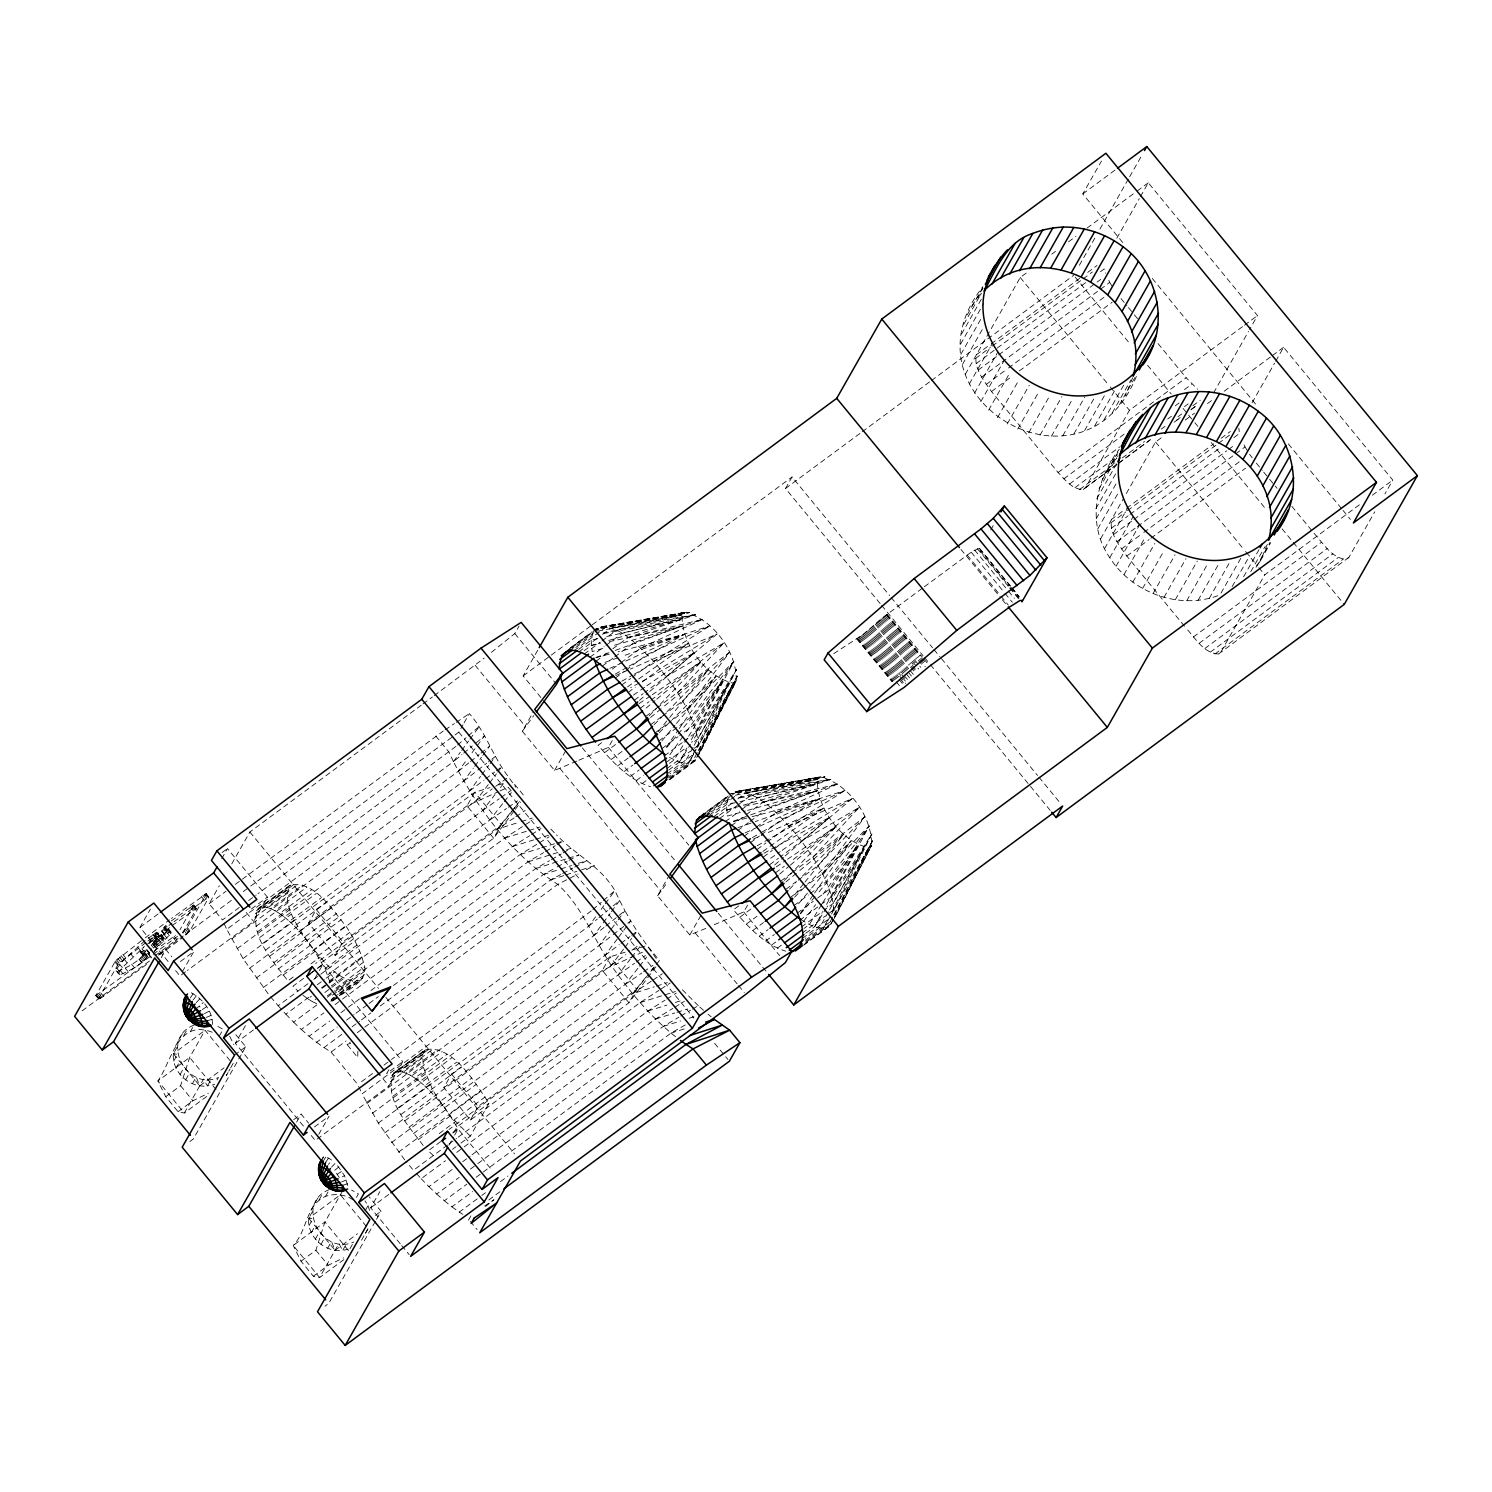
<?xml version="1.0" encoding="UTF-8"?>
<svg xmlns="http://www.w3.org/2000/svg" width="1492" height="1492" viewBox="0 0 1492 1492"><rect width="100%" height="100%" fill="white"/><g stroke="black" fill="none" stroke-linecap="round" stroke-linejoin="round"><path stroke-width="0.75" stroke-dasharray="5 3.75" d="M357.894 1051.245L357.726 1057.492L347.021 1044.475L350.228 1042.106M1136.382 376.432C1082.707 507.56 895.685 397.413 982.855 286.669M1217.77 595.737C1178.605 609.986 1131.943 592.492 1109.787 557.691C1086.418 524.27 1095.52 479.827 1119.242 449.26M293.215 976.98L287.881 980.915C273.26 961.24 247.97 934.682 258.135 908.759L290.157 885.073C314.681 880.317 331.97 909.523 345.79 925.898C353.268 937.125 360.001 949.136 363.395 962.284C370.445 979.349 351.291 987.853 339.934 995.723M361.288 979.927C339.393 985.186 323.149 959.487 310.168 945.406C299.743 928.36 280.198 905.737 290.157 885.073M423.187 1145.446C408.566 1125.751 383.276 1099.212 393.44 1073.289L425.462 1049.603C453.699 1044.866 475.183 1083.304 489.003 1103.259L470.316 1136.139L457.876 1145.352M470.316 1136.139L450.23 1115.997L433.034 1090.801L423.336 1067.246L422.646 1054.546L425.462 1049.603M571.865 647.808L593.201 632.011L591.13 640.18L592.175 651.538L605.621 647.733M212.368 1024.463C213.039 1011.166 201.998 998.111 190.491 992.404M697.361 747.529L737.365 676.062L698.517 754.691L736.265 680.762L733.318 683.205C705.399 676.771 681.247 643.313 682.068 614.853L685.033 612.41C712.952 618.844 737.085 652.302 736.265 680.762L699.133 754.243M831.529 914.055L872.671 840.593L833.804 919.203L871.57 845.293L868.605 847.736C840.686 841.302 816.553 807.843 817.374 779.383L820.32 776.94C848.239 783.375 872.391 816.833 871.57 845.293L835.464 916.741M1116.631 464.777L1083.229 489.488C1072.412 489.73 1064.915 479.585 1058.089 472.498L991.509 391.519C984.086 380.964 973.567 368.524 976.346 354.779L989.345 345.156M1184.499 626.23L1126.796 556.05C1119.373 545.494 1108.873 533.036 1111.652 519.291L1124.651 509.686M206.717 1096.452L184.318 1113.032L178.07 1111.726L165.724 1096.695L157.91 1080.917C172.102 1060.905 177.455 1018.458 212.517 1032.352M343.887 1259.602L319.605 1277.544L313.376 1276.257L301.011 1261.225L293.215 1245.447C307.296 1231.161 305.673 1204.958 325.517 1196.398C334.544 1193.227 344.932 1194.309 352.858 1199.736M140.099 952.064L146.235 949.845L148.883 953.071L143.474 955.645L140.099 952.064L144.37 946.152M142.747 955.309L147.037 949.397M145.06 940.594L124.246 959.3L116.898 968.289L116.078 970.732L117.29 971.553C127.23 967.599 143.829 958.983 146.235 949.845M164.549 934.738L161.64 931.381L165.743 925.394L168.409 928.639L164.306 934.626L170.573 931.978L170.927 933.526L156.846 947.756L154.329 951.989M156.343 948.446L153.676 945.219L168.633 929.068L161.64 931.381M1132.633 377.737L1125.378 395.79M1267.286 544.338L1260.684 560.321L1255.891 567.538L1270.102 542.23M165.724 1096.695L180.569 1085.71L189.652 1057.455L205.094 1030.263L231.484 1062.36M301.011 1261.225L315.875 1250.24L324.939 1221.967L343.272 1189.739M146.477 964.485L100.542 998.26L98.752 999.006L95.824 995.574L115.481 960.979L143.363 939.195M98.491 998.819L118.148 964.205L146.011 942.422M146.962 950.18L149.629 953.407C143.288 964.018 130.904 970.21 119.957 974.78L118.745 973.978L119.546 971.534L122.344 967.637L143.12 947.662M151.382 957.845L148.51 954.47L151.662 948.744M149.256 941.583L156.94 932.425L146.589 939.4M151.904 944.809L159.607 935.67L158.077 936.099L155.41 932.854M161.509 934.85L163.971 938.673L153.62 947.98L150.953 944.734L161.509 934.85L155.448 937.89L152.781 934.645M171.356 920.9L193.848 905.14L179.991 929.721M182.639 932.948L196.385 908.777L193.848 905.14M206.288 893.801L208.768 897.587L189.913 930.784L185.362 935.503L182.695 932.276L187.246 927.539L206.288 893.801L171.356 918.475M924.369 586.729L971.199 552.226L979.125 548.198L979.349 549.988L1008.723 585.741M330.982 1001.524L332.082 998.67L337.416 994.716M698.927 752.863L733.318 683.205L698.331 750.569M833.226 919.445L830.186 925.581L799.954 947.942M834.233 917.393L868.605 847.736L833.636 915.1M683.97 741.337L696.41 732.143L736.544 669.442L699.021 744.844L691.915 750.122M799.693 920.34L831.715 896.655L871.85 833.972L834.326 909.374L827.202 914.633M668.808 778.078L688.372 763.606L695.626 749.17M696.652 747.119L728.711 683.243L691.691 742.438M805.885 941.284L823.677 928.117L827.818 919.893M831.958 911.649L864.017 847.773L826.997 906.968M737.365 676.062L699.17 750.178C696.95 716.011 674.888 686.768 653.794 661.329C638.557 647.323 618.658 620.672 595.401 629.288L682.068 614.853L603.066 633.074M699.133 752.826L736.265 680.762M872.671 840.593L834.457 914.689C832.834 883.805 813.625 857.042 795.46 833.263C778.936 816.087 760.081 790.07 733.598 792.047L820.32 776.94L730.688 793.819L817.374 779.383L736.097 798.108M833.375 919.408L830.186 925.581L804.151 944.455M834.42 917.338L871.57 845.293M697.268 752.621L691.971 762.822L668.845 779.924M832.573 917.132L827.277 927.353C817.728 930.001 808.366 924.313 800.607 919.352M696.41 732.143L733.877 661.366L687.01 709.297L669.218 722.445M831.715 896.655L869.165 825.878L822.297 873.827L804.505 886.975M668.677 770.058L679.345 762.17L686.954 747.94M691.3 739.808L722.799 680.856L665.245 749.301M805.755 933.265L814.651 926.7L822.26 912.47M826.587 904.338L858.087 845.386L816.758 894.529M321.19 1161.503L323.633 1156.953L328.576 1158.053L331.784 1160.216L328.445 1164.413M736.544 669.442L698.107 738.82L692.773 742.755M871.85 833.972L833.394 903.331L824.517 909.915M693.071 747.361L684.157 763.382L669.927 773.9M694.172 745.347L728.711 683.243M828.358 911.873L819.444 927.912L805.214 938.431M829.477 909.878L864.017 847.773M682.944 736.451L668.341 756.836L679.345 762.17L688.372 763.606L696.242 749.525M823.677 928.117L830.41 916.069M194.072 1025.079C158.954 1038.451 186.258 1091.976 218.485 1077.466L215.594 1082.539M216.042 1089.552L189.652 1057.455L157.91 1080.917L184.318 1113.032L203.621 1079.033L207.369 1085.971L214.643 1084.236M228.015 1072.524L226.243 1075.657L230.085 1068.887M329.359 1189.609C294.241 1202.962 321.563 1256.506 353.79 1241.997M348.419 1250.501L324.939 1221.967L293.215 1245.447L319.605 1277.544L338.908 1243.545L342.656 1250.501L348.121 1249.196M361.53 1240.188L367.965 1228.83M365.391 1233.399L368.039 1228.718M168.13 961.538L140.024 927.353L150.375 909.113M161.322 957.603L165.873 949.583L171.785 956.782M221.711 858.702L227.474 848.575L267.422 897.14L253.603 921.459L187.339 970.49M239.298 907.472L222.439 919.949L209.122 903.742L219.305 885.8M231.764 863.887L249.873 831.995L421.173 705.268M182.266 971.87L193.792 951.616L179.152 962.452M182.472 1033.658L175.068 1046.713L177.25 1046.974L173.37 1053.744C171.729 1072.077 189.391 1088.041 207.369 1085.971L211.211 1079.201M183.777 1035.373L187.638 1028.603M173.706 1061.073L177.548 1054.303L173.37 1053.744L205.094 1030.263M190.211 1031.867L193.102 1026.776M175.963 1068.197L179.805 1061.427M180.01 1074.632L183.87 1067.843M185.605 1079.928L189.447 1073.158M192.337 1083.752L196.198 1076.963L199.76 1085.84L224.024 1067.88M219.249 1036.175L223.091 1029.387L216.359 1025.582M303.435 1126.068L235.363 1043.3L245.732 1025.06M513.863 811.256L493.647 838.243L335.178 955.477L308.546 923.082L316.248 909.523L474.717 792.308L489.991 787.627M230.738 1067.694L233.629 1062.621M241.219 1054.769L193.4 1138.937L187.805 1143.077M242.357 1052.755L245.77 1046.75L235.419 1034.161M314.756 978.696L318.206 972.616M319.363 970.583L322.813 964.503L402.709 1061.67L388.908 1085.989L315.278 1140.447L309.348 1133.249M455.023 734.959L458.771 732.18L462.986 724.758M464.049 722.893L469.327 713.605C485.963 732.274 493.106 757.227 508.548 776.978L494.113 787.515M491.372 652.34L514.796 633.559L519.029 626.118M335.178 955.477L342.88 941.918L501.349 824.684L512.763 810.324M540.887 697.491L523.151 675.913L538.034 649.691M296.61 1122.133L301.16 1114.114L308.564 1123.122M576.807 761.125L554.539 770.432L522.312 731.248L533.577 711.404M318.728 1134.368L329.079 1116.147M554.539 770.432L566.941 748.611M388.89 1069.689L386.708 1073.513L402.709 1061.67M317.759 1198.188L310.373 1211.224L312.537 1211.485L308.657 1218.274C307.016 1236.588 324.678 1252.571 342.656 1250.501L346.517 1243.731M319.083 1199.904L322.925 1193.134M308.993 1225.603L312.835 1218.815L308.657 1218.274L340.381 1194.794L366.771 1226.89M325.517 1196.398L328.408 1191.306M311.25 1232.728L315.11 1225.939M315.316 1239.162L319.157 1232.373M320.911 1244.459L324.752 1237.689M578.915 760.211L608.4 747.399L612.653 739.957M327.643 1248.263L331.485 1241.493L335.066 1250.352L357.446 1233.791M356.476 1197.311L358.397 1193.917L351.664 1190.112M365.148 1210.739L368.039 1205.648L364.999 1200.836M400.266 1243.806L370.669 1207.811L379.882 1191.604M349.93 1248.767L352.821 1243.675M655.902 966.779L628.953 1002.773L470.484 1120.007L443.851 1087.612L451.554 1074.053L610.023 956.82L629.661 950.814M880.149 603.57L785.519 488.499L792.065 476.974L889.661 595.644M375.369 1221.295L328.706 1303.448L324.958 1306.227M376.506 1219.3L381.057 1211.28L369.233 1196.882M453.68 1132.745L456.981 1126.945L489.003 1103.259M448.905 1145.241L453.512 1137.146M454.65 1135.114L458.119 1129.034L492.136 1170.418M470.484 1120.007L478.186 1106.449L636.655 989.215L649.486 973.064M967.208 314.868L982.613 287.769M971.851 306.028L983.079 288.161M963.757 324.268L981.363 293.271M961.538 334.059L983.545 295.323M960.568 344.111L983.676 303.435M468.432 1220.214L471.528 1214.768M960.885 354.275L980.673 319.419M705.791 928.397L689.826 934.962L657.599 895.778L670.001 873.958M962.452 364.421L983.359 327.625M965.287 374.361L1020.248 277.512L1027.671 272.01M969.315 384.004L992.422 343.328M1122.693 242.487L1082.782 193.941L1101.488 161.024M974.5 393.161L997.607 352.485M980.748 401.721L1003.855 361.045M689.826 934.962L701.109 915.118M988.618 410.169L1009.524 373.373M1079.369 265.296L1095.37 237.116M1099.94 229.078L1128.512 178.76M1129.668 176.746L1142.238 154.627M997.514 417.629L1018.421 380.833M1007.268 423.952L1029.275 385.234M1116.799 238.254L1139.31 198.623M1140.429 196.646L1148.299 182.77L1257.495 315.558L1249.625 329.434M714.22 924.742L743.706 911.929L747.94 904.469M1017.731 429.062L1038.619 392.265M1028.697 432.848L1049.585 396.051M1039.999 435.235L1061.987 396.518M990.725 529.977L994.138 523.972M1051.431 436.224L1072.319 399.427M1062.808 435.757L1084.796 397.021M1073.923 433.855L1094.83 397.058M1084.609 430.554L1105.497 393.757M1094.662 425.91L1115.55 389.114M1103.912 419.998L1123.718 385.141M1112.211 412.93L1130.917 380.012M1119.41 404.817L1134.815 377.7M1083.229 489.488L1085.561 487.567L1129.444 410.3L1242.649 326.543M1102.513 479.398L1119.019 450.36M1107.139 470.558L1117.284 454.631M1099.063 488.798L1116.65 457.802M1096.825 498.589L1117.732 461.793M1095.874 508.641L1116.762 471.845M1096.172 518.806L1117.079 482.009M1097.758 528.933L1118.664 492.155M1100.592 538.892L1123.681 498.235M1126.292 493.535L1155.554 442.024L1162.977 436.541M1104.621 548.515L1127.71 507.858M1109.787 557.691L1132.894 517.015M1213.611 392.825L1248.506 331.41M1116.053 566.251L1139.142 525.576M1123.924 574.7L1144.83 537.903M1132.82 582.16L1154.808 543.424M1142.574 588.482L1163.462 551.686M1252.086 402.765L1274.597 363.153M1275.716 361.176L1283.605 347.3L1392.801 480.088L1384.912 493.964M1153.018 593.592L1175.025 554.856M1163.984 597.378L1185.991 558.642M1175.286 599.765L1197.293 561.048M1186.718 600.754L1207.625 563.957M1198.095 600.288L1219.001 563.491M1209.229 598.385L1230.117 561.589M1220.997 593.145L1240.803 558.288M1232.15 586.561L1249.755 555.583M1243.601 576.77L1259.006 549.671M1250.8 571.641L1265.104 546.464M1260.684 560.321L1270.587 542.883M1359.399 504.8L1264.75 574.812L1220.848 652.079L1218.535 654.018C1203.69 653.365 1195.092 637.811 1185.991 628.02M1314.042 533.297C1323.143 543.069 1331.741 558.642 1346.586 559.276L1348.899 557.355L1374.785 511.793M323.093 1161.485L325.797 1156.934M687.458 738.223L674.067 759.969L668.714 763.923M688.67 736.246L722.799 680.856L684.268 734.605M821.533 904.73L809.354 924.499L804.02 928.453M822.763 902.753L858.087 845.386L820.898 897.27M679.345 762.17L690.46 744.415M814.651 926.7L825.766 908.926M190.286 997.943L193.27 993.523M325.573 1162.473L328.576 1158.053M666.215 747.194L677.983 730.39M679.289 728.525L715.936 676.23L672.202 719.722M800.197 913.589L813.289 894.92M814.595 893.055L851.223 840.761L807.489 884.252M803.628 921.366L815.583 904.693M522.312 731.248L533.707 715.656M657.599 895.778L667.651 882.033M268.15 993.765L243.028 958.573L226.747 929.33L453.419 761.647L460.319 752.304M461.699 750.439L468.581 741.076M469.961 739.211L479.603 726.119L467.742 736.283M404.668 1159.843L378.315 1123.084L362.052 1093.86L588.725 926.178L595.606 916.834M601.127 909.337L603.868 905.607M605.248 903.742L614.89 890.631C600.828 866.386 575.185 854.674 556.497 834.867M231.652 938.953L458.324 771.271L466.548 760.155M472.013 752.733L484.34 736.041L474.046 744.583M366.939 1103.483L593.63 935.801L601.836 924.667M603.216 922.821L610.06 913.552M611.422 911.687L619.646 900.553L614.89 890.631L603.048 900.814M237.097 948.726L463.77 781.043L473.3 768.193M474.661 766.366L481.468 757.171M482.83 755.344L489.656 746.168L480.946 753.143M372.385 1113.256L599.057 945.574L609.967 930.877M611.328 929.05L616.774 921.702M618.136 919.874L624.943 910.679L619.646 900.553L609.333 909.094M687.01 709.297L729.495 652.34L658.028 707.32M822.297 873.827L864.8 816.87L793.334 871.85M243.028 958.573L469.7 790.891L480.555 776.362M481.916 774.553L488.705 765.489M490.047 763.68L495.493 756.407L488.443 761.89M515.206 809.447L520.596 802.248M378.315 1123.084L604.987 955.402L617.203 939.083M618.565 937.274L630.78 920.937L624.943 910.679L617.986 916.274M249.388 968.383L476.079 800.7L488.257 784.606M489.618 782.815L496.388 773.863M497.731 772.073L501.797 766.72L496.444 770.749M384.694 1132.913L611.366 965.231L623.563 949.117M624.906 947.345L631.675 938.393M633.037 936.603L637.103 931.232L630.78 920.937L625.502 925.04M256.158 978.081L482.83 810.398L495.008 794.565M500.417 787.534L503.14 784.009M391.464 1142.611L618.136 974.929L630.314 959.095M631.657 957.342L639.788 946.786M263.245 987.611L489.917 819.929L502.785 803.517M504.221 801.689L511.383 792.588M398.55 1152.141L625.223 984.459L638.091 968.047M639.527 966.219L646.67 957.099M514.18 808.533L519.887 801.353M650.904 971.255L659.464 960.494L647.099 945.462M193.139 999.882L196.478 995.686M510.189 813.103L497.284 829.16L315.558 963.59M511.625 811.331L518.806 802.416M645.495 977.633L632.571 993.691L448.98 1129.5M651.221 970.509L654.093 966.928M658.159 731.658L668.248 719.256M669.703 717.484L708.607 669.666L662.877 707.301M794.9 894.417L803.554 883.786M804.99 882.014L843.913 834.177L798.183 871.832M661.833 740.927L674.999 725.187M676.454 723.452L715.936 676.23M798.593 903.704L810.287 889.717M811.741 887.964L851.223 840.761M800.533 913.831L815.285 896.282M977.596 297.859L984.347 290.455M1112.883 462.371L1119.653 454.985M677.592 692.847L723.751 643.015L666.309 676.547L644.973 692.344M812.898 857.378L859.056 807.545L801.614 841.078L780.26 856.856M649.151 715.88L658.643 705.996M660.21 704.355L701.333 661.609L652.284 694.712M729.495 652.34L682.571 701.128L663.008 715.601M784.438 880.392L793.93 870.526M795.516 868.885L836.639 826.12L787.571 859.224M864.8 816.87L817.877 865.64L798.313 880.112M196.198 1002.624L199.909 998.782M331.485 1167.154L335.215 1163.294L338.628 1167.08L344.484 1175.659L348.177 1186.793M654.186 724.627L665.395 713.325M666.999 711.703L708.607 669.666M789.492 889.157L795.889 882.686M802.304 876.233L843.913 834.177M659.24 732.628L670.579 721.345M794.527 897.14L805.867 885.875M149.181 943.541L154.18 939.065L156.846 942.291L164.176 938.076M833.748 653.645L862.413 634.939L884.085 616.606L922.522 588.109M195.471 1009.394L203.322 1002.549M168.409 928.639L169.584 927.576M156.846 942.291L153.303 945.368L150.636 942.123M639.471 700.363L648.087 692.903M649.803 691.411L694.582 652.601L630.668 687.644M774.777 864.894L783.393 857.434M785.109 855.942L829.888 817.131L777.947 845.591M455.881 746.448L258.041 893.615M457.578 745.012L466.045 737.738M591.186 910.978L391.464 1059.525M592.883 909.523L601.351 902.268M646.148 708.103L655.044 700.606M656.834 699.114L701.333 661.609M779.663 874.125L788.559 866.628M790.35 865.136L836.639 826.12M666.309 676.547L716.999 634.025L653.794 661.329L632.44 677.107M338.628 1167.08L334.525 1170.511L339.747 1178.158L344.484 1175.659M801.614 841.078L852.305 798.537L789.082 825.841L767.746 841.637M154.161 951.169L175.441 935.26M154.963 955.775L178.089 938.505M675.578 1036.716C653.477 1019.148 634.734 997.682 618.136 974.929C595.625 946.003 585.33 909.598 557.766 884.383C512.017 854.841 478.093 809.596 453.419 761.647L462.016 754.542M463.732 753.106L472.311 746M588.725 926.178L597.304 919.072M599.038 917.636L607.617 910.53M322.253 1158.09L323.633 1156.953M650.568 717.447L661.124 708.756M785.855 881.977L796.411 873.286M723.751 643.015L650.81 700.419M859.056 807.545L791.431 860.996M434.209 695.626L484.173 658.121M458.324 771.271L468.768 762.897M470.502 761.517L479.212 754.542M593.63 935.801L604.055 927.427M605.808 926.028L616.252 917.673M485.459 1206.562L493.983 1199.736L484.62 1206.002M463.77 781.043L476.097 771.476M477.869 770.096L486.672 763.251M599.057 945.574L611.403 935.988M613.156 934.626L623.731 926.42M147.708 943.839L157.779 936.398L160.446 939.643M469.7 790.891L483.967 780.148M485.739 778.805L494.673 772.091M604.987 955.402L619.255 944.66M621.045 943.317L629.96 936.603M631.75 935.26L637.103 931.232L657.17 959.916M1082.782 193.941L1115.699 169.584M222.14 852.51L227.474 848.575M423.038 703.888L432.344 697.006M140.024 927.353L158.432 913.738M1051.804 254.162L1055.515 251.421M1068.496 241.816L1075.918 236.314M1087.053 228.089L1135.319 192.393M1137.165 191.013L1148.299 182.77M145.228 937.815L169.491 919.855M147.876 941.042L172.158 923.082M174.023 921.702L208.955 897.046M172.158 925.525L196.515 908.367M209.122 903.742L225.982 891.265M235.344 884.346L443.236 731.08M523.151 675.913L590.384 626.174M592.249 624.794L792.065 476.974M95.824 995.574L151.289 955.719M153.154 954.339L177.417 936.379M570.503 647.715L591.839 631.918M785.519 488.499L860.362 433.128M862.227 431.748L929.591 381.915M931.456 380.535L1073.643 275.349M568.079 649.897L591.186 632.794M592.977 631.47L598.311 627.535L685.033 612.41L595.401 629.288M82.097 1010.83L151.438 959.543M158.935 953.985L183.292 935.969M185.157 934.589L232.025 899.918M243.252 891.601L248.884 887.442M250.749 886.062L453.158 736.339M569.888 650.437L593.014 633.335M594.786 632.011L601.91 626.752L685.033 612.41M158.394 955.122L165.873 949.583M159.551 954.824L181.949 938.244M575.763 647.509L591.783 635.667M574.122 650.661L593.685 636.189M595.457 634.865L606.125 626.976L689.621 612.373L610.937 628.188L600.25 636.077M991.21 343.794L1080.283 277.885M1087.705 272.402L1096.993 265.539M578.672 649.393L591.13 640.18L597.863 638.632M578.915 651.873L598.478 637.401M975.488 358.453L990.334 347.487M992.199 346.107L1081.271 280.198M1083.136 278.836L1092.405 271.973M584.137 650.754L591.261 645.495L600.008 642.959M248.66 900.553L256.158 895.013M976.122 363.675L1085.635 282.659M1100.481 271.675L1104.192 268.933L1105.591 273.185M584.211 654.055L600.213 642.213M602.003 640.907L616.233 630.37L695.552 614.76L628.001 637.55L610.209 650.698M589.937 657.189L604.148 646.67M605.938 645.346L621.94 633.503L695.552 614.76L610.937 628.188M978.248 370.035L996.805 356.308M998.652 354.928L1100.723 279.414M251.402 908.982L267.422 897.14M258.135 908.759L292.488 883.786M256.419 910.847L288.441 887.162M260.485 907.472L263.375 907.024L295.397 883.357M595.979 661.236L608.438 652.023M255.337 913.701L287.341 890.034M981.68 377.122L1000.237 363.395M1002.083 362.015L1098.597 290.623M1100.443 289.262L1109.731 282.38L1108.015 278.836M263.375 907.024L266.807 907.434L298.81 883.749M254.89 917.3L286.912 893.615M266.807 907.434L270.686 908.665L302.708 884.98M185.493 971.851L179.972 975.936L174.06 968.737M602.283 666.103L612.951 658.214M614.741 656.89L634.305 642.418L702.415 619.385L640.758 648.069L621.194 662.541M270.686 908.665L274.957 910.698L306.979 887.013M986.193 384.451L1006.615 369.345M1008.461 367.983L1104.975 296.591M256.027 926.401L288.031 902.716M274.957 910.698L279.564 913.533L311.567 889.847M612.317 669.125L619.422 663.847M257.556 931.773L289.579 908.087M991.509 391.519L1011.912 376.432M1019.334 370.93L1112.137 302.279M279.564 913.533L284.394 917.076L316.416 893.391M259.72 937.535L291.723 913.869M615.282 678.077L624.178 671.493M625.95 670.188L647.286 654.391L709.726 625.969L653.794 661.329M284.394 917.076L289.392 921.291L321.414 897.625M262.461 943.634L294.465 919.949M289.392 921.291L294.465 926.122L326.487 902.436M621.772 684.996L630.668 678.431M265.725 949.956L297.747 926.271M308.546 923.082L467.015 805.848L497.936 791.879M294.465 926.122L299.519 931.456L331.541 907.77M269.474 956.372L301.496 932.687M628.151 692.419L635.256 687.159M642.381 681.9L660.154 668.733L716.999 634.025M299.519 931.456L304.48 937.2L336.502 913.533M273.633 962.788L305.655 939.102M634.287 700.233L643.183 693.649M304.48 937.2L309.254 943.28L341.276 919.613M278.146 969.073L310.168 945.406M363.395 962.284L331.392 985.97L324.958 968.737L313.768 949.583L345.79 925.898M640.143 708.308L649.02 701.725M282.921 975.171L314.943 951.486M601.668 742.662L598.106 745.291C612.727 761.89 628.673 780.074 650.531 786.657M317.927 955.999L349.949 932.313M311.007 963.813L319.903 957.23M645.588 716.533L656.256 708.644M604.484 752.714L616.923 743.501M321.675 962.415L353.697 938.729M303.603 978.36L292.936 986.249L298.008 991.061M310.728 973.101L316.062 969.147M317.833 967.823L324.958 962.564M310.355 973.716L322.813 964.503M650.568 724.795L661.236 716.906M324.958 968.737L356.961 945.051M270.611 996.842L278.165 1005.739L311.884 980.803M313.749 979.405L504.837 838.056L523.655 825.822M610.974 759.633L623.432 750.42M235.363 1043.3L253.771 1029.667M327.699 974.836L359.703 951.15M654.988 732.982L667.446 723.769M317.236 984.757L324.361 979.498M326.133 978.192L335.029 971.609M617.502 765.974L628.169 758.067M329.844 980.598L361.866 956.913M278.165 1005.739L285.849 1014.206L310.205 996.19M321.451 987.872L327.065 983.713M328.93 982.314L512.521 846.523L529.641 835.725M303.007 995.295L307.856 998.838L311.399 996.208M322.085 988.319L327.419 984.366M329.191 983.06L339.859 975.153M658.811 740.946L690.815 717.26L733.877 661.366L693.966 724.925L679.737 735.444M234.561 1055.049L245.77 1046.75M307.856 998.838L312.443 1001.673L316.006 999.043M324.902 992.46L344.465 977.987M623.973 771.606L632.85 765.042M335.831 988.189L364.29 967.133M327.401 995.817L334.506 990.557M336.278 989.233L348.736 980.02M661.963 748.592L677.965 736.768M285.849 1014.206L293.607 1022.151L317.964 1004.135M327.326 997.197L332.958 993.038M334.823 991.658L520.279 854.468L537.586 843.894M332.511 995.071L364.533 971.385M338.386 991.788L352.616 981.251M630.277 776.493L639.173 769.909M178.07 1111.726L192.934 1100.742L208.339 1093.282M339.188 993.392L364.085 974.985M331.149 1000.069L338.255 994.81M340.027 993.504L356.047 981.661M1244.514 325.181L1257.495 315.558M332.772 1000.218L338.106 996.264M339.878 994.94L363.004 977.838M332.268 1000.946L337.602 996.992M339.374 995.686L358.938 981.214M332.828 1000.983L338.162 997.029M664.406 755.81L682.18 742.662M636.319 780.521L643.444 775.262M293.607 1022.151L301.365 1029.517L323.857 1012.9M335.085 1004.582L340.717 1000.423M342.582 999.025L528.037 861.835L543.573 852.641M666.085 762.487L685.649 748.014M1058.089 472.498L1186.14 377.756L1197.628 389.263M642.045 783.654L647.379 779.719M667.017 768.529L690.125 751.427M301.365 1029.517L309.068 1036.25L329.676 1021.013M340.922 1012.695L346.536 1008.536M348.401 1007.156L359.647 998.838M370.893 990.52L535.74 868.568L549.485 860.697M1063.815 478.839L1125.061 433.519M1184.443 389.599L1191.866 384.097M667.148 773.844L693.817 754.113M666.495 778.358L694.955 757.321M670.393 778.059L695.291 759.652M669.983 779.477L694.88 761.051L698.07 754.877L694.88 761.051L688.372 763.606M1069.559 484.005L1119.671 446.929M1175.342 405.749L1179.053 402.989M309.068 1036.25L316.621 1042.293L337.229 1027.056M346.592 1020.118L354.089 1014.579M355.973 1013.199L367.2 1004.881M369.084 1003.482L378.446 996.563M393.44 985.466L543.293 874.61L555.211 868.027M1074.949 487.642L1117.639 456.067M1167.751 418.991L1171.462 416.249M1184.462 406.645L1188.173 403.884M316.621 1042.293L323.988 1047.571L342.712 1033.714M352.093 1026.794L359.572 1021.255M361.456 1019.857L370.818 1012.937M380.18 1006L550.66 879.888L560.694 874.536M1079.611 489.507L1114.878 463.434M1122.301 457.932L1144.569 441.464M1161.28 429.099L1164.991 426.358M1177.971 416.753L1181.683 413.993M1192.835 405.768L1200.258 400.266M1085.561 487.567L1117.098 464.217M1118.963 462.856L1150.5 439.506M1176.498 420.278L1180.209 417.536M1191.343 409.312L1196.901 405.19M1118.496 463.397L1150.052 440.065M1174.167 422.217L1179.743 418.096M1190.877 409.852L1196.435 405.731M323.988 1047.571L331.075 1052.065L346.069 1040.968M357.315 1032.669L362.929 1028.51M364.813 1027.111L557.766 884.383L578.075 873.976M1185.245 420.073L1194.514 413.209M1207.513 403.586L1213.071 399.464M1224.205 391.24L1270.606 356.905M1272.471 355.544L1283.605 347.3M707.562 810.921L727.126 796.448M703.366 814.427L728.264 796.001M708.942 811.014L728.506 796.542L726.418 804.71L727.481 816.068L745.403 810.995M706.966 813.644L730.092 796.542M731.863 795.217L737.197 791.282L820.32 776.94M293.7 1119.653L301.16 1114.114M711.069 812.04L727.07 800.197L733.84 798.63M709.409 815.173L728.973 800.7M730.763 799.395L741.431 791.487L824.927 776.903L746.224 792.718L735.556 800.607M1126.497 508.324L1213.723 443.795M1221.146 438.294L1230.434 431.43M715.75 812.599L726.418 804.71L737.645 802.137M714.22 816.385L733.784 801.913M1110.775 522.983L1125.639 511.998M1127.486 510.637L1216.577 444.728M1218.423 443.366L1229.557 435.123M719.442 815.285L726.548 810.025L816.273 784.083L738.503 798.127M361.493 1081.7L372.72 1073.382M383.966 1065.083L389.58 1060.924M1111.428 528.187L1128.139 515.84M1129.985 514.46L1220.922 447.19M1233.921 437.585L1239.479 433.463L1238.845 428.26M719.517 818.586L737.29 805.419M739.081 804.113L751.52 794.9L830.839 779.29L763.289 802.062L745.515 815.229M725.224 821.719L739.454 811.2M741.226 809.876L757.246 798.034L830.839 779.29L746.224 792.718M1113.536 534.546L1132.092 520.82M1133.957 519.458L1226.741 450.808M1228.606 449.428L1234.164 445.325M314.439 1126.964L327.252 1117.489M393.44 1073.289L427.794 1048.317M391.706 1075.378L423.728 1051.692M395.772 1072.002L398.681 1071.554L430.684 1047.869M731.285 825.747L743.725 816.553M390.624 1078.231L422.646 1054.546M1116.967 541.652L1135.524 527.907M1137.389 526.545L1233.884 455.153M1235.749 453.773L1245.018 446.91L1243.302 443.366M398.681 1071.554L402.094 1071.946L434.116 1048.279M390.195 1081.831L422.217 1058.145M402.094 1071.946L405.973 1073.177L437.995 1049.51M737.589 830.634L748.257 822.726M750.028 821.421L769.592 806.948L837.702 783.915L776.064 812.599L754.728 828.377M405.973 1073.177L410.263 1075.228L442.266 1051.543M1121.499 548.981L1141.902 533.875M1143.767 532.495L1240.262 461.103M391.314 1090.932L423.336 1067.246M410.263 1075.228L414.851 1078.045L446.873 1054.378M392.862 1096.284L424.866 1072.617M744.042 836.266L752.938 829.701M1126.796 556.05L1149.064 539.582M1150.929 538.202L1245.578 468.19M414.851 1078.045L419.7 1081.607L451.703 1057.921M395.007 1102.066L427.029 1078.38M750.569 842.607L759.465 836.024M761.256 834.718L782.591 818.922L845.013 790.48L789.082 825.841M419.7 1081.607L424.698 1085.822L456.701 1062.136M397.749 1108.164L429.771 1084.479M424.698 1085.822L429.771 1090.652L461.774 1066.966M757.078 849.526L765.956 842.961M401.012 1114.468L433.034 1090.801M443.851 1087.612L602.32 970.378L643.537 951.747M404.78 1120.884L436.783 1097.217M763.438 856.949L772.334 850.365M774.106 849.06L795.46 833.263L852.305 798.537M429.771 1090.652L439.786 1101.73L471.789 1078.045M408.939 1127.299L440.942 1103.632M769.592 864.763L778.488 858.18M439.786 1101.73L444.56 1107.81L476.563 1084.124M413.452 1133.603L445.455 1109.917M456.981 1126.945L449.073 1114.114L481.077 1090.428M775.43 872.839L784.326 866.255M418.226 1139.683L450.23 1115.997M738.745 905.868L733.411 909.822C748.014 926.42 763.96 944.604 785.836 951.187M453.232 1120.529L485.236 1096.844M439.189 1133.603L455.191 1121.76M780.875 881.063L791.543 873.174M739.771 917.244L752.229 908.031M440.681 1141.567L428.241 1150.78L433.314 1155.591M453.139 1132.353L460.245 1127.094M452.766 1132.987L458.119 1129.034M785.855 889.325L796.523 881.436M447.544 1145.073L413.452 1170.269L405.899 1161.373M449.055 1143.935L456.533 1138.396M458.212 1137.184L640.124 1002.587L658.96 990.352M746.28 924.163L756.948 916.274M370.669 1207.811L389.076 1194.197M790.294 897.513L802.733 888.299M452.542 1149.288L456.086 1146.658M752.807 930.486L763.475 922.597M416.529 1173.644L421.154 1178.717L445.493 1160.701M456.738 1152.383L462.352 1148.243M464.236 1146.844L647.826 1011.035L664.928 1000.237M375.462 1215.421L381.057 1211.28M794.098 905.476L808.328 894.958M810.119 893.633L826.12 881.791L869.165 825.878L829.272 889.437L815.042 899.974M759.26 936.137L768.156 929.553M797.25 913.123L813.271 901.28M421.154 1178.717L428.913 1186.681L453.27 1168.665M462.632 1161.727L470.129 1156.188M471.994 1154.808L655.585 1018.999L672.873 1008.406M765.564 941.023L774.46 934.44M313.376 1276.257L328.221 1265.272L343.645 1257.812M1372.379 495.195L1392.801 480.088M771.625 945.051L776.959 941.098M428.913 1186.681L436.671 1194.048L459.144 1177.412M470.39 1169.094L476.004 1164.954M477.888 1163.555L663.343 1026.365L678.879 1017.171M801.39 927.017L822.726 911.239M1193.376 637.028L1321.446 542.286M777.332 948.185L782.685 944.231M802.304 933.06L825.43 915.957M436.671 1194.048L444.355 1200.78L466.847 1184.144M476.209 1177.225L671.046 1033.098L686.749 1024.109M1199.102 643.35L1327.171 548.627M802.435 938.375L827.351 919.949M805.344 940.258L830.242 921.832M805.699 942.59L832.368 922.858M1204.865 648.516L1332.916 553.793M444.355 1200.78L451.927 1206.823L472.535 1191.567M1210.254 652.172L1338.305 557.43M451.927 1206.823L459.294 1212.101L479.883 1196.864M481.767 1195.465L485.515 1192.705M500.491 1181.608L507.989 1176.069M1214.917 654.037L1342.968 559.313M1218.535 654.018L1348.899 557.355M488.854 1199.96L500.1 1191.642M476.079 800.7L492.304 788.839M611.366 965.231L625.801 954.675M633.018 949.416L638.427 945.443M627.535 686.917L636.823 680.296M638.688 678.991L688.838 643.276L630.407 669.069M762.841 851.447L824.125 807.806L765.713 833.599M482.83 810.398L499.242 798.761M501.07 797.474L510.189 791.002M618.136 974.929L634.548 963.291M636.375 961.986L645.495 955.514M633.429 695.104L644.898 687.141M646.801 685.798L694.582 652.601M770.637 858.292L780.185 851.652M782.106 850.328L829.888 817.131M489.917 819.929L506.515 808.496M508.362 807.228L517.575 800.868M625.223 984.459L641.802 973.008M643.649 971.74L652.881 965.399M639.061 703.609L650.4 695.981M776.25 866.871L785.687 860.511M445.101 729.83L454.426 723.583M456.272 722.352L469.327 713.605M206.493 1006.764L202.054 1009.748L199.238 1006M514.05 817.952L497.284 829.16L519.085 822.26M515.896 816.702L525.221 810.454M337.341 1174.279L341.799 1171.295M651.202 981.232L632.571 993.691L654.373 986.79M653.067 979.983L662.373 973.735M525.538 824.591L533.073 819.705M660.825 989.121L670.244 983.004M531.544 834.513L541.055 828.526M666.831 999.043L676.342 993.038M539.507 842.719L549.112 836.825M674.794 1007.231L684.399 1001.356M545.531 851.484L555.229 845.74M557.169 844.584L563.006 841.134L556.591 843.129M680.818 1016.015L690.535 1010.252M692.475 1009.114L698.293 1005.664L704.746 1011.427M615.17 674.197L627.05 667.353M629.027 666.215L684.474 634.268L618.173 651.78M752.434 837.59L760.361 833.021M762.337 831.883L819.761 798.779L751.259 816.907M551.443 859.578L561.253 853.946M563.211 852.827L571.063 848.333L562.465 851.037M621.903 681.191L632.048 675.447M634.081 674.291L688.838 643.276M757.209 845.722L824.125 807.806M557.187 866.927L567.128 861.443M569.105 860.343L579.027 854.841L568.21 858.273M763.96 853.256L775.952 846.691M562.708 873.473L572.742 868.12M574.756 867.057L586.804 860.642L573.749 864.819M204.46 1013.646L209.197 1011.147M586.207 869.799L594.338 865.64L579.045 870.638M609.836 668.341L684.474 634.268L622.108 656.312M745.123 832.872L757.563 827.202M759.633 826.251L819.761 798.779L755.269 821.588M499.988 790.947L508.231 787.216L512.353 792.233M615.804 675.522L628.318 670.001M753.18 839.138L763.624 834.532M206.269 1017.395L211.23 1015.362M341.575 1181.925L346.536 1179.892M596.017 657.431L613.175 651.183M615.319 650.4L681.788 626.174L609.37 641.635M733.449 821.178L748.462 815.714M750.607 814.93L817.075 790.704L744.657 806.165M604.913 662.392L619.963 657.077M738.055 827.668L753.106 822.353M347.021 1044.475L350.732 1043.262M550.66 879.888L563.771 875.617M565.953 874.909L576.863 871.347M640.758 648.069L709.726 625.969M543.293 874.61L558.53 869.724M560.694 869.015L571.585 865.528M776.064 812.599L845.013 790.48M521.268 821.57L532.178 818.101M535.74 868.568L566.046 858.963M207.388 1020.789L212.498 1019.167M656.555 986.081L667.465 982.631M671.046 1033.098L686.189 1028.305M342.694 1185.301L347.785 1183.697M504.837 838.056L526.9 831.137M529.101 830.447L540.141 826.997M528.037 861.835L560.321 851.708M640.124 1002.587L675.428 991.527M663.343 1026.365L680.557 1020.957M689.155 1018.253L695.608 1016.238M512.521 846.523L533.688 839.903M535.815 839.25L548.515 835.296M520.279 854.468L539.507 848.463M541.633 847.792L554.465 843.801M647.826 1011.035L666.868 1005.104M675.354 1002.456L681.695 1000.479M655.585 1018.999L674.794 1012.993M676.939 1012.322L687.625 1008.984M498.72 784.941L503.084 783.598M631.843 950.143L644.917 946.133M608.755 640.441L680.967 619.553L603.216 633.596M614.573 645.197L681.788 626.174M747.641 810.361L817.075 790.704M596.073 657.636L609.333 654.13M733.579 821.57L749.059 817.485M628.001 637.55L702.415 619.385M763.289 802.062L837.702 783.915M606.852 636.58L680.967 619.553M739.901 801.614L816.273 784.083M591.261 645.495L600.306 643.574M726.548 810.025L735.612 808.086M597.77 631.135L682.068 614.853M735.332 795.217L817.374 779.383M601.91 626.752L689.621 612.373M737.197 791.282L824.927 776.903M312.443 1001.673L316.714 1003.706M459.294 1212.101L462.837 1214.339M707.954 1014.168L711.143 1016.761M698.293 1005.664L682.049 989.438M550.809 829.104L554.875 833.301M1152.272 278.445L1255.779 404.313M1288.305 443.87L1341.55 508.604M1343.024 510.395L1350.409 519.403M1121.033 298.587L1126.964 305.785M1128.437 307.594L1132.876 312.984M1134.349 314.793L1138.788 320.183M1158.034 343.57L1186.14 377.756M1256.339 463.117L1262.251 470.316M1263.724 472.125L1268.163 477.515M1269.655 479.324L1277.059 488.313M1291.848 506.31L1312.568 531.488M1075.135 277.139L1129.836 343.682M1147.59 365.26L1171.239 394.019M1183.063 408.416L1193.413 421.005M1194.906 422.796L1197.852 426.395M1211.168 442.565L1265.869 509.108M1282.132 528.877L1344.236 604.409M1020.248 277.512L1108.78 385.178M1110.253 386.969L1129.444 410.3M1155.554 442.024L1244.086 549.69M1245.559 551.499L1257.364 565.841M1258.838 567.65L1264.75 574.812M979.796 548.646L1010.643 586.169M1012.117 587.96L1019.465 596.893M979.125 548.198L1009.991 585.722M1011.445 587.512L1018.794 596.446M1010.196 587.531L1019.017 598.236M977.372 548.664L1008.238 586.207M1009.711 587.979L1018.514 598.702M974.668 550.044L1007.007 589.359M1008.48 591.149L1014.355 598.292M971.199 552.226L1003.519 591.541M1004.993 593.331L1012.341 602.264M967.189 555.061L999.509 594.375M1000.983 596.166L1008.331 605.099M960.941 549.392L1000.852 597.938M1002.344 599.728L1006.783 605.137M891.134 597.453L932.537 647.789M934.011 649.598L939.941 656.778M941.415 658.587L1037.518 775.448M1039.01 777.257L1061.185 804.225M881.641 605.379L923.044 655.715M924.518 657.524L928.957 662.914M930.43 664.705L1050.2 810.361M887.143 614.275L922.41 657.151M923.884 658.942L928.304 664.294M886.64 614.648L920.452 655.734M886.136 615.021L919.949 656.126M921.403 657.897L925.823 663.269M885.129 615.804L918.923 656.89M920.396 658.681L924.798 664.052M884.085 616.606L917.897 657.692M919.352 659.483L925.245 666.626M883.059 617.408L916.871 658.513M918.326 660.303L922.746 665.656M882.033 618.247L915.827 659.333M881.007 619.087L920.695 667.334M880 619.926L915.267 662.821M878.993 620.784L918.662 669.031M878.005 621.642L913.272 664.518M877.054 622.481L910.847 663.586M912.321 665.376L916.722 670.729M876.121 623.32L909.915 664.425M911.388 666.215L915.79 671.568M875.207 624.16L909.001 665.264M910.474 667.055L914.876 672.407M873.398 625.838L908.665 668.714M910.139 670.505L914.54 675.857M872.484 626.677L907.751 669.554M871.533 627.517L906.8 670.412M908.274 672.183L912.675 677.554M870.563 628.374L905.831 671.251M869.556 629.232L904.823 672.109M906.297 673.899L910.698 679.252M868.549 630.072L903.816 672.967M867.523 630.929L902.791 673.806M904.264 675.596L908.665 680.949M866.498 631.75L900.291 672.855M901.765 674.645L906.166 679.998M865.472 632.571L900.739 675.466M902.194 677.256L906.614 682.609M864.446 633.373L898.24 674.477M899.713 676.268L905.588 683.411M863.42 634.175L898.688 677.051M900.161 678.841L904.562 684.194M862.413 634.939L897.662 677.816M899.135 679.606L903.555 684.959M861.406 635.667L896.673 678.562M860.418 636.375L895.685 679.27M859.448 637.065L894.715 679.942M896.188 681.732L900.59 687.103M858.515 637.699L893.783 680.594M857.62 638.315L892.887 681.21M857.173 638.613L892.44 681.49M856.744 638.893L891.992 681.769M514.796 633.559L556.479 684.25M608.4 747.399L688.838 845.218M743.706 911.929L779.645 955.626M582.29 747.828L675.447 861.108M718.323 913.253L761.218 965.399M762.692 967.189L767.13 972.597M475.165 665.339L525.669 726.735M559.966 768.455L660.956 891.265M695.253 932.985L737.104 983.862M738.54 985.615L744.322 992.628M514.553 784.27L524.177 795.963M458.771 732.18L693.873 1018.085M714.575 1043.262L727.891 1059.432M435.795 736.06L449.111 752.266L453.419 761.647M316.248 909.523L342.88 941.918M451.554 1074.053L478.186 1106.449M249.873 831.995L378.52 988.431M385.906 997.421L514.553 1153.857M246.217 912.47L253.603 921.459M382.978 1078.791L388.908 1085.989M206.008 893.615L208.675 896.86M206.101 894.342L208.768 897.587M205.318 893.82L207.985 897.046M204.236 894.361L206.903 897.606M202.837 895.237L205.504 898.482M331.075 1052.065L357.744 1084.479M470.372 1221.444L477.048 1229.557M201.234 896.375L203.9 899.601M193.643 904.991L196.385 908.777M193.121 905.14L195.788 908.386M192.319 905.551L194.986 908.796M191.274 906.203L193.941 909.449M190.062 907.061L192.729 910.288M187.246 927.539L189.913 930.784M186.631 928.416L189.279 931.642M185.605 929.535L188.272 932.78M184.281 930.859L186.929 934.085M168.633 929.068L171.3 932.313M167.906 928.733L170.573 931.978M174.154 936.323L176.821 939.568M168.26 930.299L170.927 933.526M164.754 926.383L167.402 929.609M172.867 937.312L175.534 940.557M166.134 929.33L168.801 932.575M163.989 927.222L166.656 930.467M163.523 927.875L166.19 931.12M166.787 932.313L169.454 935.559M162.497 931.306L165.164 934.533M161.77 930.971L164.437 934.197M164.362 934.98L167.029 938.226M161.211 934.645L163.878 937.89M161.304 935.428L163.971 938.673M160.465 934.85L163.113 938.095M160.651 936.361L163.299 939.606M156.753 932.295L161.957 938.692M156.809 932.836L159.476 936.081M161.155 938.076L163.822 941.321M156.231 932.444L158.879 935.67M159.551 937.591L162.218 940.837M154.366 933.507L157.033 936.752M158.096 939.009L160.763 942.254M155.056 935.932L157.723 939.158M153.154 934.365L158.693 940.874M154.553 936.622L157.219 939.867M153.713 937.554L159.047 943.783M156.138 942.515L158.786 945.76M152.594 938.617L155.261 941.862M154.553 942.086L157.219 945.313M155.019 943.578L157.686 946.823M152.333 940.594L155 943.821M401.74 1245.596L409.144 1254.604M152.688 943.503L155.355 946.749M146.85 949.639L149.76 952.996M148.641 954.059L151.307 957.304M141.945 948.819L144.593 952.064M145.209 953.257L147.876 956.503M144.743 953.91L147.41 957.155M142.598 951.803L145.265 955.048M137.376 946.991L140.043 950.217M140.472 950.852L143.139 954.078M143.978 954.749L146.645 957.995M140.826 952.4L143.474 955.645M142.99 955.738L145.638 958.983M141.796 956.801L144.463 960.046M140.528 957.864L143.195 961.109M139.241 958.852L141.908 962.098M138.868 959.151L141.516 962.377M130.289 953.369L132.937 956.596M131.613 964.261L134.28 967.506M122.81 954.376L125.477 957.622M121.094 955.701L123.761 958.946M124.246 959.3L126.913 962.545M119.397 957.118L122.064 960.363M117.831 958.535L120.498 961.762M125.328 968.196L127.995 971.441M116.488 959.841L119.155 963.086M119.677 964.392L122.344 967.637M115.481 960.979L118.148 964.205M114.865 961.836L117.532 965.082M120.442 970.695L123.109 973.922M116.898 968.289L119.546 971.534M117.29 971.553L119.957 974.78M116.078 970.732L118.745 973.978M173.37 1053.744L199.76 1085.84M308.657 1218.274L335.066 1250.352M180.569 1085.71L192.934 1100.742M315.875 1250.24L328.221 1265.272M100.878 993.019L103.526 996.246M99.255 994.157L101.922 997.383M97.875 995.015L100.542 998.26M96.793 995.574L99.442 998.819M95.992 995.033L98.659 998.279M96.085 995.761L98.752 999.006M1249.55 454.239L1252.198 457.783M444.56 1107.81L449.073 1114.114M309.254 943.28L313.768 949.583M509.723 778.656L515.673 787.105M229.693 1036.306L233.871 1044.698M1245.018 446.91L1248.412 452.412M1109.731 282.38L1113.125 287.881M358.602 1086.362L362.052 1093.86M224.173 923.697L226.747 929.33M368.039 1205.648L370.296 1212.772M474.717 792.308L467.015 805.848L493.647 838.243L501.349 824.684L474.717 792.308M610.023 956.82L602.32 970.378L628.953 1002.773L636.655 989.215L610.023 956.82"/><path stroke-width="1.5" d="M1133.286 375.667C1154.566 295.64 1042.46 231.745 984.347 290.455C996.731 268.523 1006.503 241.555 1032.874 233.386C1042.572 229.581 1052.848 227.511 1063.236 227.101C1084.647 226.635 1105.964 233.796 1122.972 246.758C1159.415 273.073 1170.12 328.091 1142.984 364.813M1291.68 499.522L1268.573 540.197C1289.871 460.17 1177.766 396.275 1119.653 454.985C1132.036 433.053 1141.79 406.085 1168.161 397.898C1177.859 394.112 1188.136 392.023 1198.542 391.613C1219.952 391.165 1241.251 398.327 1258.278 411.288C1295.541 438.107 1305.351 494.356 1277.171 531.264M1142.76 414.328C1057.157 506.012 1218.311 624.01 1283.773 519.645M580.593 653.384L559.239 669.181C561.682 621.493 617.464 677.965 628.151 692.419C643.444 711.442 656.946 732.423 664.406 755.81C667.577 765.862 671.027 785.146 656.368 787.291L667.036 779.383M717.652 816.609L694.545 833.711L696.484 820.227L704.019 813.55M185.922 1012.546L186.388 1016.425L192.281 1019.651L202.091 1021.423L207.388 1020.789L207.276 1025.508L199.443 1026.086L188.831 1019.67L187.153 1007.958L189.577 999.584M347.655 1188.993L341.332 1191.045L334.73 1190.616L325.032 1185.021L321.022 1171.929L323.093 1161.485L321.19 1161.503L319.922 1166.595L320.836 1179.295C325.051 1188.695 336.614 1193.227 346.275 1190.131L339.43 1191.064L332.735 1189.814L324.118 1184.2L322.44 1172.488L325.573 1162.473M186.183 995.052C181.222 1003.277 182.919 1014.784 190.267 1021.087L192.617 1021.498M321.19 1161.503L319.959 1162.529C317.964 1168.59 318.188 1175.454 321.675 1180.937L332.25 1185.562L342.694 1185.301L342.563 1190.019C327.084 1191.567 311.884 1173.85 321.489 1159.564M187.526 993.933C177.716 1009.04 192.878 1032.464 210.969 1025.619M1007.454 249.798C921.851 341.481 1083.005 459.499 1148.486 355.115M184.187 999.957L185.679 997.16L187.805 996.954C182.677 1008.014 187.339 1025.097 201.01 1026.086L201.998 1025.246C202.278 1015.604 194.091 1004.265 184.616 1002.083L183.255 1004.489L183.852 1010.681L186.388 1016.425M321.731 1160.291L319.493 1164.487L318.822 1171.276L319.792 1177.151L323.82 1183.678L325.834 1175.174L330.422 1168.497M192.3 949.826L153.825 903.033L128.219 921.981L74.6 1016.369L102.295 1050.051L113.504 1041.77L159.029 961.613M102.295 1050.051L154.664 957.883L234.561 1055.049L182.192 1147.217L237.601 1214.581L248.791 1206.301L294.334 1126.143M536.374 711.964L556.479 684.25L562.82 673.078L521.156 622.388L481.021 648.143L428.95 686.656L421.788 699.263L216.899 850.832L211.454 860.399L249.929 907.192M160.278 912.377L213.654 872.876L217.105 866.796M216.899 850.832L256.848 899.415L173.613 960.979L168.167 970.565L128.219 921.981M223.576 1037.928L229.003 1028.342L312.257 966.779L392.154 1063.945L308.919 1125.509L303.473 1135.095L223.576 1037.928L249.183 1018.98L327.606 1114.338M383.742 1069.913L306.811 976.346L312.257 966.779M255.617 1028.305L309.012 988.823L312.462 982.743M539.172 647.677L567.818 597.285L836.732 398.345L881.772 319.046L1105.889 153.266L1376.482 482.326L1353.375 522.983L1417.4 475.631L1146.807 146.57L1117.545 168.223M237.601 1214.581L289.952 1122.413L369.867 1219.561L317.498 1311.748L345.193 1345.43L729.364 1061.241L739.92 1042.666L729.644 1030.17L714.332 1019.372L705.66 1022.113M345.193 1345.43L398.812 1251.042L358.863 1202.459L364.309 1192.873L447.544 1131.309L487.492 1179.874L482.047 1189.46L442.098 1140.876L447.544 1131.309M390.923 1192.835L444.299 1153.353L447.749 1147.273M358.863 1202.459L384.47 1183.51L424.418 1232.094L410.617 1256.395L484.247 1201.937L498.067 1177.617L482.047 1189.46M988.338 276.971L994.94 265.352M987.014 280.011L990.315 274.211M985.279 284.301L1000.684 257.184M992.049 283.965L1015.157 243.308M1000.554 278.482L1023.661 237.806M1009.767 274.043L1032.874 233.386M1019.521 270.761L1042.628 230.085M562.82 673.078L534.714 709.427L566.941 748.611L614.76 736.227L698.125 837.59L691.766 848.78L670.337 878.34M1029.704 268.653L1052.811 227.978M1040.148 267.758L1063.236 227.101M828.023 653.011L824.162 659.8L866.777 711.609L904.021 687.495L928.751 666.849L1009.804 606.89L1019.987 600.493L1022.412 600.474L1021.964 601.817L1046.992 557.766L1004.377 505.937L993.262 518.339L980.99 528.933L914.167 578.56L828.023 653.011L870.638 704.839L866.777 711.609M1050.704 268.094L1073.792 227.437M1061.222 269.66L1084.311 228.985M1071.536 272.421L1094.643 231.745M1144.513 150.599L1146.807 146.57M1081.514 276.337L1104.621 235.68M1091.006 281.373L1114.114 240.697M1099.865 287.415L1122.972 246.758M1107.978 294.409L1131.085 253.752M487.492 1179.874L692.381 1028.305L699.543 1015.698L751.614 977.185L791.748 951.43L750.066 900.758L702.228 913.141L670.001 873.958L698.125 837.59M1115.214 302.261L1138.321 261.585M1000.964 511.942L1004.377 505.937M1121.928 311.548L1145.035 270.891M1127.392 321.545L1150.5 280.888M1131.495 332.063L1154.603 291.406M1134.162 342.918L1157.27 302.261M791.748 951.43L785.389 962.62L745.758 994.381L520.466 1161.037L479.715 1232.802L706.387 1065.12L739.92 1042.666M1135.375 353.94L1158.463 313.264M1135.076 364.906L1158.165 324.249M1133.118 376.133L1156.375 334.991M1139.198 369.96L1153.13 345.361M768.604 974.388L793.744 1004.955L838.411 926.327L1107.325 727.406L1152.365 648.106L1376.482 482.326M1122.543 443.441L1130.246 429.882M1121.219 446.481L1125.621 438.741M1121.686 446.891L1135.99 421.714M1117.732 461.793L1119.932 457.913M1127.355 448.495L1150.444 407.838M1135.86 442.993L1158.967 402.336M1145.054 438.573L1168.161 397.898M1154.827 435.291L1177.915 394.615M1164.991 433.184L1188.098 392.508M1175.435 432.288L1198.542 391.613M1185.991 432.624L1209.098 391.948M1196.509 434.191L1219.617 393.515M1206.841 436.951L1229.93 396.275M1216.819 440.867L1239.908 400.192M1226.312 445.884L1249.401 405.227M1235.171 451.945L1258.278 411.288M1243.284 458.939L1266.372 418.282M1250.501 466.772L1273.609 426.115M1051.673 812.152L1056.112 817.541L1062.658 806.016L793.744 1004.955M1257.234 476.079L1280.341 435.422M1262.698 486.075L1285.787 445.399M1266.801 496.594L1289.89 455.918M1269.468 507.448L1292.576 466.772M1270.662 518.451L1293.769 477.794M1260.106 547.732L1262.307 543.853M1270.363 529.436L1293.471 488.761M1274.131 535.05L1288.435 509.872M1417.4 475.631L1344.236 604.409L1056.112 817.541M192.263 1001.412L188.067 1013.478L187.936 1018.682L190.155 1018.756M327.569 1165.923L324.081 1173.589L323.671 1181.888L325.871 1185.581L330.366 1188.863L336.297 1190.616L337.304 1189.777C337.584 1180.135 329.396 1168.777 319.922 1166.595L318.915 1167.434C318.747 1176.162 323.745 1184.965 331.466 1188.844L332.175 1188.266C332.38 1181.459 326.599 1173.458 319.922 1171.929L318.971 1173.626L321.134 1179.836L327.68 1184.984L332.436 1187.147L343.029 1188.061M870.638 704.839L956.782 630.389L1029.984 575.446L1046.992 557.766M323.167 1180.228C321.433 1185.04 335.252 1180.209 338.162 1178.829M372.515 1010.83L389.841 988.301L362.575 998.745M195.135 1003.967L190.528 1010.643L188.384 1017.357L195.079 1024.333M629.96 756.761L649.524 742.289L656.722 733.43M765.247 921.291L784.811 906.819L792.028 897.96M660.359 742.68L655.976 747.921L634.641 763.717M795.665 907.211L791.282 912.451L769.928 928.248M618.714 742.177L636.487 729.029L647.565 717.521M754.001 906.707L771.793 893.559L782.871 882.052M652.601 726.25L642.996 735.948L625.204 749.115M787.888 890.78L778.283 900.478L760.51 913.645M595.644 742.177C581.376 724.03 568.9 704.019 561.85 681.9L593.872 658.214C604.596 690.479 625.167 718.883 649.524 742.289L657.618 734.232M730.949 906.688C716.682 888.561 704.187 868.53 697.156 846.43L729.159 822.745C739.901 854.991 760.472 883.413 784.811 906.819L792.905 898.762M195.471 1009.394L188.384 1017.357L186.929 1017.003L188.533 1019.148M330.758 1173.924L323.671 1181.888C337.957 1195.651 313.693 1164.581 323.671 1181.888L331.597 1183.622L339.878 1182.354M591.97 737.477L623.973 713.81L637.755 701.855M727.257 902.007L771.327 867.878M642.586 711.106L607.002 738.708M777.892 875.636L742.307 903.238M185.885 996.973L184.654 997.999C181.129 1008.163 187.302 1019.241 196.179 1024.314L196.888 1023.736C197.075 1016.929 191.312 1008.946 184.635 1007.398L183.665 1009.114L185.512 1014.299C191.312 1021.852 200.935 1027.634 210.67 1024.817M636.487 729.029L648.815 718.883M771.793 893.559L784.102 883.413M561.197 655.697L570.093 649.132M559.761 659.352L572.219 650.139M559.108 663.865L576.9 650.698M588.613 654.167L560.171 675.223L561.85 681.9M564.293 689.117L596.315 665.432L600.605 663.903M567.445 696.764L599.467 673.078L607.748 669.293M571.268 704.728L603.29 681.061L613.175 675.354M575.688 712.915L607.71 689.229L619.889 682.348M580.668 721.177L625.689 688.241M586.114 729.402L631.508 696.428M306.811 976.346L310.355 973.716M640.945 768.585L662.28 752.807L665.32 754.821M645.215 773.938L666.57 758.16M649.151 778.395L666.943 765.247M652.675 781.901L666.905 771.383M653.906 785.743L668.136 775.225M659.968 786.508L665.301 782.554M696.484 820.227L705.38 813.644M695.067 823.882L709.278 813.345M694.414 828.396L712.188 815.229M722.147 820.003L695.458 839.754L697.156 846.43M303.473 1135.095L307.128 1132.391M699.599 853.648L731.602 829.962L735.91 828.433M702.751 861.294L734.754 837.609L743.053 833.823M706.555 869.258L738.577 845.572L750.457 838.728M710.994 877.445L743.016 853.76L755.176 846.859M715.973 885.707L760.976 852.771M721.419 893.932L766.813 860.959M442.098 1140.876L445.66 1138.247M776.232 933.115L797.586 917.338L800.607 919.352M778.731 939.792L801.857 922.69M784.456 942.925L802.248 929.758M786.191 947.737L803.983 934.589M789.212 950.273L803.442 939.755M802.323 943.914L791.655 951.803C820.675 939.326 784.699 889.363 775.43 872.839C758.197 852.492 729.886 808.216 698.685 817.504M795.255 951.038L802.379 945.76M398.812 1251.042L424.418 1232.094M511.737 1173.309L685.966 1044.419L722.109 1025.153L689.472 1035.634M503.848 1188.882L693.053 1048.913L729.644 1030.17L685.966 1044.419L680.445 1040.465M623.973 713.81L637.177 704.895M759.279 878.322L774.367 868.139M200.618 1010.643L188.384 1017.357L184.504 1012.62M333.052 1176.983L323.671 1181.888L321.209 1177.132M698.442 1028.156L714.332 1019.372M612.69 697.491L626.677 689.826M747.977 862.022L761.964 854.356M603.29 681.061L613.716 676.454M738.577 845.572L749.003 840.966M202.875 1014.299L195.266 1016.947L188.384 1017.357C178.406 1001.617 201.289 1026.925 188.831 1019.67M204.572 1017.824L196.31 1019.092L188.384 1017.357L197.149 1022.617L207.742 1023.549M208.824 1025.619L204.124 1026.533L201.644 1025.545M327.923 1186.009L324.118 1184.2M685.966 1044.419L693.053 1048.913L706.387 1065.12M662.28 752.807L649.524 742.289M797.586 917.338L784.811 906.819M881.772 319.046L1152.365 648.106M1002.064 509.182L1044.68 560.992M998.26 513.397L1040.875 565.226M993.262 518.339L1035.858 570.149M987.368 523.636L1029.984 575.446M980.99 528.933L1023.605 580.742M974.593 533.875L1017.19 585.685M836.732 398.345L959.468 547.583M1008.256 606.927L1107.325 727.406M914.167 578.56L956.782 630.389M567.818 597.285L838.411 926.327M543.853 701.072L580.817 746.037M678.412 864.707L716.85 911.463M481.021 648.143L751.614 977.185M428.95 686.656L699.543 1015.698M421.788 699.263L692.381 1028.305M213.654 872.876L243.252 908.87M309.012 988.823L380.031 1075.191M444.299 1153.353L484.247 1201.937M173.613 960.979L229.003 1028.342M308.919 1125.509L364.309 1192.873M113.504 1041.77L190.435 1135.337M248.791 1206.301L325.741 1299.849M183.535 1006.746L184.43 1009.487M474.195 1218.013L471.099 1223.459L496.65 1202.981L474.195 1218.013M390.606 986.939L371.956 1011.203L361.25 998.185L390.606 986.939"/></g></svg>
